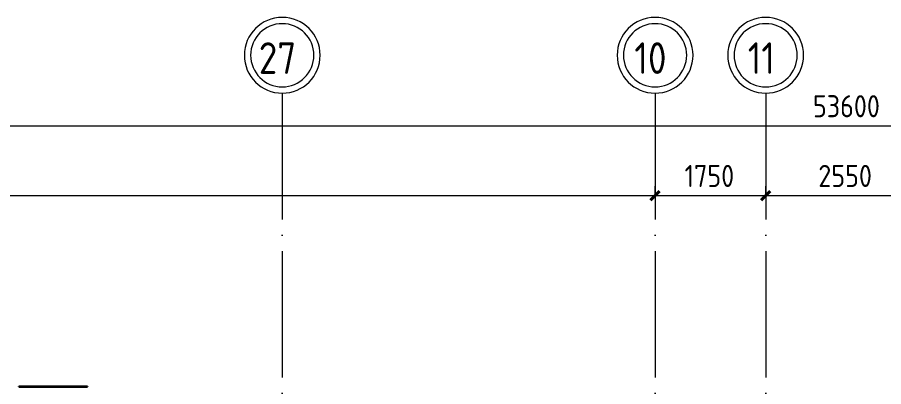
# Model space of a CAD drawing. Header units: millimetres. Extents: x -88595 to 880822, y -1054509 to -148035.
# Drawn here: x 167121 to 180831, y -235150 to -229301 of the extents above; entities that cross this region are included whole.
import ezdxf

# ---------------------------------------------------------------- set-up
doc = ezdxf.new("R2010")
doc.units = ezdxf.units.MM
doc.linetypes.add('ADSK_Линия сетки', pattern=[25, 20, -2.5, 0, -2.5])
for name, color, linetype, lineweight in [('Оборудование', 7, 'Continuous', 18), ('Оси', 7, 'Continuous', 9), ('Размеры', 7, 'Continuous', 9), ('Стены наружные', 7, 'Continuous', 18)]:
    doc.layers.add(name, color=color, linetype=linetype, lineweight=lineweight)
doc.styles.add('GOST Common_2', font='GOST_Common.ttf', dxfattribs={"width": 0.9, "height": 350})
doc.styles.add('GOST Common_4', font='GOST_Common.ttf', dxfattribs={"width": 0.9, "height": 3.5})

# ---------------------------------------------------------------- blocks, each defined once
blk = doc.blocks.new('1 этаж')
at = {"layer": 'Оси', "linetype": 'ADSK_Линия сетки', "ltscale": 100}
for p, q in [((207443, 697813), (207443, 676563)), ((213343, 697813), (213343, 631836)), ((215093, 697813), (215093, 631836))]:
    blk.add_line(p, q, dxfattribs=at)
at = {"layer": 'Оси', "lineweight": 20}
for centre, radius, start, end in [((207443, 698413), 600, 0, 180), ((213343, 698413), 600, 0, 180), ((215093, 698413), 600, 0, 180), ((207443, 698413), 500, 0, 180), ((213343, 698413), 500, 0, 180), ((215093, 698413), 500, 0, 180), ((207443, 698413), 600, 180, 0), ((207443, 698413), 500, 180, 0), ((213343, 698413), 600, 180, 0), ((213343, 698413), 500, 180, 0), ((215093, 698413), 600, 180, 0), ((215093, 698413), 500, 180, 0)]:
    blk.add_arc(centre, radius, start, end, dxfattribs=at)
at = {"layer": 'Размеры', "lineweight": 20}
for p, q in [((189443, 697294), (243343, 697294)), ((213343, 696190), (213343, 696340)), ((213343, 696190), (213343, 696340)), ((215093, 696190), (215093, 696340)), ((215093, 696190), (215093, 696340)), ((189443, 696190), (213343, 696190)), ((213343, 696190), (213343, 696140)), ((213343, 696190), (215093, 696190)), ((213343, 696190), (213343, 696140)), ((215093, 696190), (215093, 696140)), ((215093, 696190), (217643, 696190)), ((215093, 696190), (215093, 696140))]:
    blk.add_line(p, q, dxfattribs=at)
at = {"layer": 'Размеры', "lineweight": 40}
for p, q in [((213343, 696190), (213272, 696119)), ((213343, 696190), (213272, 696119)), ((213343, 696190), (213413, 696260)), ((213343, 696190), (213413, 696260)), ((215093, 696190), (215022, 696119)), ((215093, 696190), (215022, 696119)), ((215093, 696190), (215163, 696260)), ((215093, 696190), (215163, 696260))]:
    blk.add_line(p, q, dxfattribs=at)
at = {"layer": 'Стены наружные', "lineweight": 30}
for p, q in [((204363, 693170), (203273, 693170)), ((203273, 693170), (203273, 693165)), ((203273, 693165), (204363, 693165)), ((204363, 693165), (204363, 693170))]:
    blk.add_line(p, q, dxfattribs=at)
at = {"layer": 'Стены наружные', "linetype": 'Continuous', "lineweight": 9}
blk.add_line((204009, 693165), (204006, 693170), dxfattribs=at)
at = {"layer": 'Оси', "style": 'GOST Common_2', "width": 0.9}
for s, p in [('27', (207071, 698118)), ('10', (213015, 698118)), ('11', (214810, 698118))]:
    blk.add_text(s, height=500, dxfattribs=at).set_placement(p)
at = {"layer": 'Размеры', "lineweight": 20, "char_height": 350, "attachment_point": 1, "line_spacing_factor": 1.022761, "style": 'GOST Common_4'}
for s, insert, width in [('53600', (215841, 697781), 1324.48), ('1750', (213809, 696677), 980.83), ('2550', (215926, 696677), 1059.58)]:
    blk.add_mtext(s, dxfattribs=dict(at, insert=insert, width=width))

msp = doc.modelspace()

# ---------------------------------------------------------------- block references
at = {"layer": 'Оборудование', "color": 5, "true_color": 0x0000ff}
msp.add_blockref('1 этаж', (-36129, -928315), dxfattribs=at)

doc.saveas('drawing.dxf')
